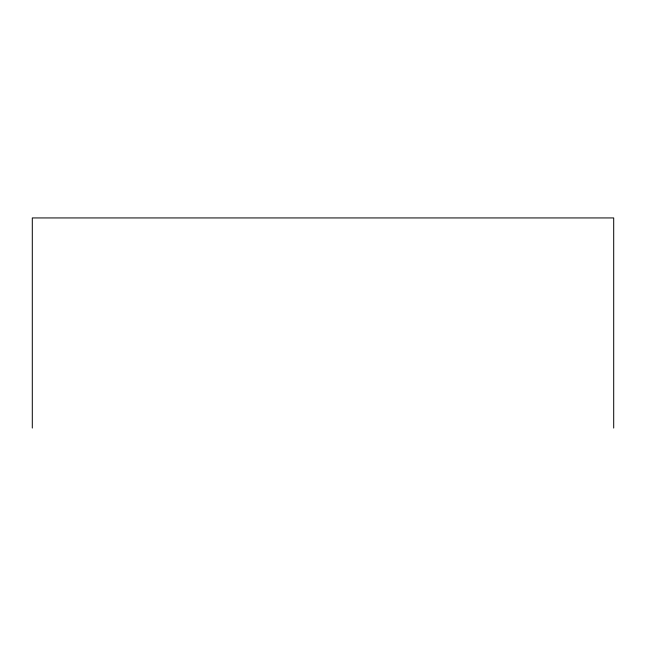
<?xml version="1.0" encoding="UTF-8"?>
<svg xmlns="http://www.w3.org/2000/svg" width="646" height="646" viewBox="0 0 646 646"><rect width="100%" height="100%" fill="white"/><g stroke="black" fill="none" stroke-linecap="round" stroke-linejoin="round"><path stroke-width="0.97" d="M613.7 428.064L613.7 217.936L32.3 217.936L32.3 428.064"/></g></svg>
